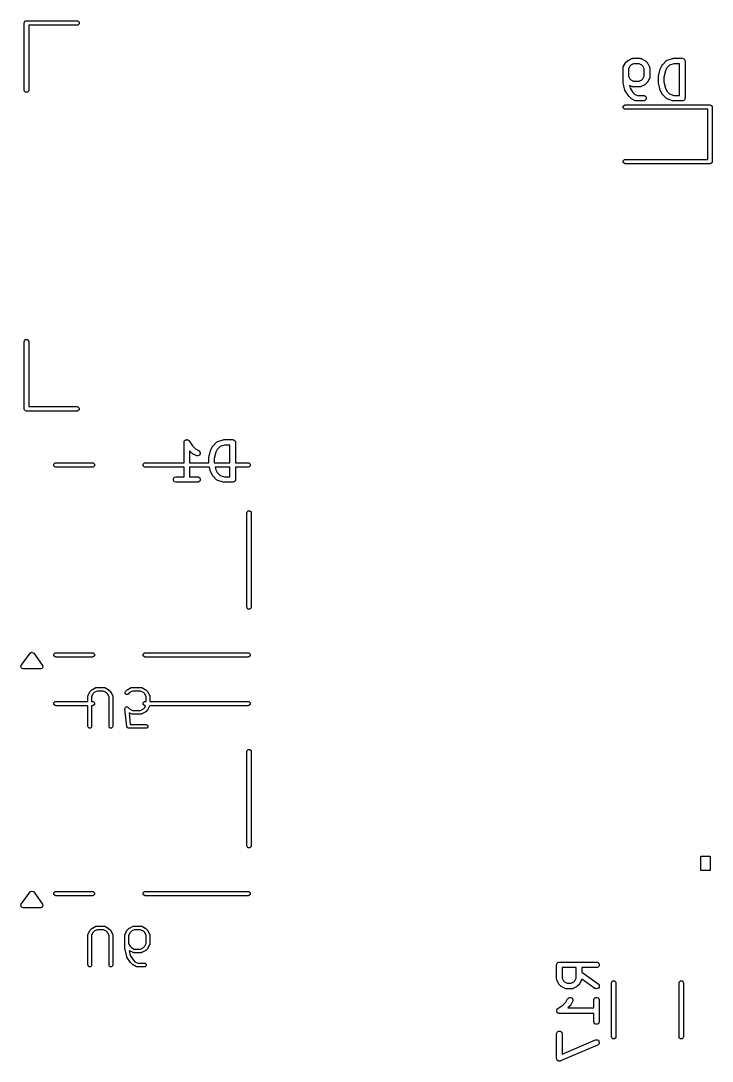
# Model space of a CAD drawing. Extents: x 3.99 to 8.09, y -5.39 to -1.7.
# Drawn here: x 4.941 to 5.675, y -4.858 to -3.754 of the extents above; entities that cross this region are included whole.
import ezdxf

# ---------------------------------------------------------------- set-up
doc = ezdxf.new("R2010")
doc.units = 0
doc.header["$MEASUREMENT"] = 0
doc.layers.add('BLACK', color=7, linetype='CONTINUOUS')

msp = doc.modelspace()

# ---------------------------------------------------------------- linework, layer by layer
at = {"layer": 'BLACK', "linetype": 'CONTINUOUS'}
for p, q in [((4.9447, -3.755), (4.9459, -3.7537)), ((4.9459, -3.7537), (4.9469, -3.7535)), ((4.9469, -3.7535), (5.0006, -3.7535)), ((5.0006, -3.7535), (5.0015, -3.7537)), ((5.0015, -3.7537), (5.0028, -3.755)), ((4.9445, -3.7559), (4.9447, -3.755)), ((4.9445, -3.8272), (4.9445, -3.7559)), ((5.0006, -3.7583), (4.9492, -3.7583)), ((4.9492, -3.7583), (4.9492, -3.8272)), ((5.0015, -3.7581), (5.0006, -3.7583)), ((5.0028, -3.7568), (5.0015, -3.7581)), ((5.0028, -3.755), (5.0028, -3.7568)), ((5.5828, -3.7981), (5.583, -3.7979)), ((5.583, -3.7979), (5.5849, -3.796)), ((5.5849, -3.796), (5.5851, -3.7959)), ((5.5851, -3.7959), (5.5852, -3.7958)), ((5.5852, -3.7958), (5.5853, -3.7957)), ((5.5853, -3.7957), (5.5854, -3.7956)), ((5.5853, -3.7957), (5.5853, -3.7957)), ((5.5854, -3.7956), (5.5857, -3.7955)), ((5.5857, -3.7955), (5.5894, -3.7936)), ((5.5894, -3.7936), (5.59, -3.7934)), ((5.59, -3.7934), (5.5901, -3.7934)), ((5.5901, -3.7934), (5.5902, -3.7934)), ((5.5902, -3.7934), (5.5907, -3.7933)), ((5.5907, -3.7933), (5.5982, -3.7933)), ((5.5982, -3.7933), (5.5988, -3.7934)), ((5.5988, -3.7934), (5.5989, -3.7934)), ((5.5989, -3.7934), (5.599, -3.7934)), ((5.599, -3.7934), (5.5996, -3.7936)), ((5.5996, -3.7936), (5.6033, -3.7955)), ((5.6033, -3.7955), (5.6036, -3.7956)), ((5.6036, -3.7956), (5.6036, -3.7957)), ((5.6036, -3.7957), (5.6037, -3.7957)), ((5.6037, -3.7957), (5.6038, -3.7958)), ((5.6038, -3.7958), (5.6038, -3.7959)), ((5.6038, -3.7959), (5.6041, -3.796)), ((5.6041, -3.796), (5.6059, -3.7979)), ((5.6059, -3.7979), (5.6061, -3.7981)), ((5.6224, -3.7998), (5.6261, -3.796)), ((5.6261, -3.796), (5.6266, -3.7957)), ((5.6266, -3.7957), (5.6267, -3.7956)), ((5.6267, -3.7956), (5.6268, -3.7956)), ((5.6268, -3.7956), (5.6273, -3.7953)), ((5.6273, -3.7953), (5.6329, -3.7935)), ((5.6329, -3.7935), (5.6332, -3.7934)), ((5.6332, -3.7934), (5.6333, -3.7934)), ((5.6333, -3.7934), (5.6334, -3.7933)), ((5.6334, -3.7933), (5.6335, -3.7933)), ((5.6335, -3.7933), (5.6336, -3.7933)), ((5.6336, -3.7933), (5.6339, -3.7933)), ((5.6339, -3.7933), (5.6432, -3.7933)), ((5.6432, -3.7933), (5.6438, -3.7934)), ((5.6438, -3.7934), (5.6449, -3.7938)), ((5.6449, -3.7938), (5.6457, -3.7946)), ((5.6457, -3.7946), (5.6461, -3.7957)), ((5.6461, -3.7957), (5.6462, -3.7963)), ((5.6462, -3.7963), (5.6462, -3.8356)), ((5.5803, -3.8032), (5.5804, -3.8031)), ((5.5803, -3.8038), (5.5803, -3.8032)), ((5.5803, -3.8187), (5.5803, -3.8038)), ((5.5804, -3.803), (5.5806, -3.8024)), ((5.5804, -3.8031), (5.5804, -3.803)), ((5.5806, -3.8024), (5.5825, -3.7987)), ((5.5825, -3.7987), (5.5826, -3.7984)), ((5.5826, -3.7984), (5.5827, -3.7984)), ((5.5827, -3.7983), (5.5828, -3.7982)), ((5.5827, -3.7984), (5.5827, -3.7983)), ((5.5828, -3.7982), (5.5828, -3.7981)), ((5.5875, -3.8018), (5.5862, -3.8044)), ((5.5862, -3.8044), (5.5862, -3.8124)), ((5.5887, -3.8006), (5.5875, -3.8018)), ((5.5914, -3.7992), (5.5887, -3.8006)), ((5.5975, -3.7992), (5.5914, -3.7992)), ((5.6002, -3.8006), (5.5975, -3.7992)), ((5.6014, -3.8018), (5.6002, -3.8006)), ((5.6028, -3.8044), (5.6014, -3.8018)), ((5.6028, -3.8124), (5.6028, -3.8044)), ((5.6061, -3.7981), (5.6062, -3.7982)), ((5.6062, -3.7982), (5.6063, -3.7983)), ((5.6063, -3.7983), (5.6063, -3.7984)), ((5.6063, -3.7984), (5.6063, -3.7984)), ((5.6063, -3.7984), (5.6065, -3.7987)), ((5.6065, -3.7987), (5.6084, -3.8024)), ((5.6084, -3.8024), (5.6086, -3.803)), ((5.6086, -3.803), (5.6086, -3.8031)), ((5.6086, -3.8031), (5.6086, -3.8032)), ((5.6086, -3.8032), (5.6087, -3.8038)), ((5.6087, -3.8038), (5.6087, -3.8131)), ((5.6179, -3.8124), (5.6197, -3.8049)), ((5.6197, -3.8049), (5.6198, -3.8049)), ((5.6198, -3.8048), (5.6199, -3.8046)), ((5.6198, -3.8049), (5.6198, -3.8048)), ((5.6199, -3.8044), (5.62, -3.8043)), ((5.6199, -3.8046), (5.6199, -3.8044)), ((5.62, -3.8043), (5.6218, -3.8006)), ((5.62, -3.8043), (5.62, -3.8043)), ((5.6218, -3.8006), (5.622, -3.8003)), ((5.622, -3.8003), (5.622, -3.8002)), ((5.622, -3.8002), (5.6221, -3.8002)), ((5.6221, -3.8002), (5.6222, -3.8001)), ((5.6222, -3.8), (5.6224, -3.7998)), ((5.6222, -3.8001), (5.6222, -3.8)), ((5.6254, -3.8067), (5.6237, -3.8135)), ((5.6269, -3.8036), (5.6254, -3.8067)), ((5.6298, -3.8007), (5.6269, -3.8036)), ((5.6343, -3.7992), (5.6298, -3.8007)), ((5.6403, -3.7992), (5.6343, -3.7992)), ((5.6403, -3.8327), (5.6403, -3.7992)), ((5.5803, -3.8189), (5.5803, -3.8187)), ((5.5803, -3.8191), (5.5803, -3.8189)), ((5.5803, -3.8189), (5.5803, -3.8189)), ((5.5803, -3.8193), (5.5803, -3.8191)), ((5.5804, -3.8194), (5.5803, -3.8193)), ((5.5804, -3.8195), (5.5804, -3.8194)), ((5.5822, -3.827), (5.5804, -3.8195)), ((5.5862, -3.8124), (5.5875, -3.8151)), ((5.5875, -3.8151), (5.5887, -3.8163)), ((5.5887, -3.8163), (5.5914, -3.8177)), ((5.5914, -3.8177), (5.5975, -3.8177)), ((5.5975, -3.8177), (5.6002, -3.8163)), ((5.6002, -3.8163), (5.6014, -3.8151)), ((5.6014, -3.8151), (5.6028, -3.8124)), ((5.6059, -3.819), (5.6041, -3.8208)), ((5.6061, -3.8187), (5.6059, -3.819)), ((5.6062, -3.8187), (5.6061, -3.8187)), ((5.6063, -3.8186), (5.6062, -3.8187)), ((5.6065, -3.8182), (5.6063, -3.8184)), ((5.6063, -3.8184), (5.6063, -3.8185)), ((5.6063, -3.8185), (5.6063, -3.8186)), ((5.6084, -3.8144), (5.6065, -3.8182)), ((5.6086, -3.8139), (5.6084, -3.8144)), ((5.6087, -3.8131), (5.6086, -3.8137)), ((5.6086, -3.8137), (5.6086, -3.8138)), ((5.6086, -3.8138), (5.6086, -3.8139)), ((5.6178, -3.8128), (5.6178, -3.8125)), ((5.6178, -3.8125), (5.6179, -3.8125)), ((5.6178, -3.813), (5.6178, -3.8128)), ((5.6178, -3.8131), (5.6178, -3.813)), ((5.6178, -3.813), (5.6178, -3.813)), ((5.6178, -3.8187), (5.6178, -3.8131)), ((5.6178, -3.8189), (5.6178, -3.8187)), ((5.6178, -3.8191), (5.6178, -3.8189)), ((5.6178, -3.8189), (5.6178, -3.8189)), ((5.6178, -3.8193), (5.6178, -3.8191)), ((5.6179, -3.8194), (5.6178, -3.8193)), ((5.6179, -3.8125), (5.6179, -3.8124)), ((5.6179, -3.8195), (5.6179, -3.8194)), ((5.6197, -3.827), (5.6179, -3.8195)), ((5.6237, -3.8135), (5.6237, -3.8184)), ((5.6237, -3.8184), (5.6254, -3.8252)), ((4.9447, -3.8281), (4.9445, -3.8272)), ((4.9459, -3.8293), (4.9447, -3.8281)), ((4.9478, -3.8293), (4.9459, -3.8293)), ((4.949, -3.8281), (4.9478, -3.8293)), ((4.9492, -3.8272), (4.949, -3.8281)), ((5.5824, -3.8273), (5.5822, -3.827)), ((5.5824, -3.8274), (5.5824, -3.8273)), ((5.5824, -3.8275), (5.5824, -3.8274)), ((5.5824, -3.8274), (5.5824, -3.8274)), ((5.5825, -3.8276), (5.5824, -3.8275)), ((5.5827, -3.8279), (5.5825, -3.8276)), ((5.5864, -3.8335), (5.5827, -3.8279)), ((5.5894, -3.8233), (5.5871, -3.8221)), ((5.5871, -3.8221), (5.5879, -3.825)), ((5.5879, -3.825), (5.5912, -3.83)), ((5.59, -3.8235), (5.5894, -3.8233)), ((5.5901, -3.8235), (5.59, -3.8235)), ((5.5902, -3.8235), (5.5901, -3.8235)), ((5.5907, -3.8236), (5.5902, -3.8235)), ((5.5982, -3.8236), (5.5907, -3.8236)), ((5.5912, -3.83), (5.5925, -3.8313)), ((5.5988, -3.8235), (5.5982, -3.8236)), ((5.5989, -3.8235), (5.5988, -3.8235)), ((5.599, -3.8235), (5.5989, -3.8235)), ((5.5996, -3.8233), (5.599, -3.8235)), ((5.6033, -3.8214), (5.5996, -3.8233)), ((5.6036, -3.8212), (5.6033, -3.8214)), ((5.6037, -3.8211), (5.6036, -3.8212)), ((5.6036, -3.8212), (5.6036, -3.8212)), ((5.6038, -3.8211), (5.6037, -3.8211)), ((5.6041, -3.8208), (5.6038, -3.821)), ((5.6038, -3.821), (5.6038, -3.8211)), ((5.6198, -3.827), (5.6197, -3.827)), ((5.6199, -3.8273), (5.6198, -3.827)), ((5.6198, -3.827), (5.6198, -3.827)), ((5.6199, -3.8275), (5.6199, -3.8273)), ((5.62, -3.8275), (5.6199, -3.8275)), ((5.62, -3.8276), (5.62, -3.8275)), ((5.6218, -3.8313), (5.62, -3.8276)), ((5.6254, -3.8252), (5.6269, -3.8282)), ((5.6269, -3.8282), (5.6298, -3.8312)), ((5.5866, -3.8337), (5.5864, -3.8335)), ((5.5864, -3.8335), (5.5864, -3.8335)), ((5.5864, -3.8335), (5.5864, -3.8335)), ((5.5868, -3.834), (5.5866, -3.8337)), ((5.5887, -3.8358), (5.5868, -3.834)), ((5.5868, -3.834), (5.5868, -3.834)), ((5.5868, -3.834), (5.5868, -3.834)), ((5.5889, -3.836), (5.5887, -3.8358)), ((5.5889, -3.8361), (5.5889, -3.836)), ((5.589, -3.8361), (5.5889, -3.8361)), ((5.5891, -3.8362), (5.589, -3.8361)), ((5.5892, -3.8362), (5.5891, -3.8362)), ((5.5894, -3.8364), (5.5892, -3.8362)), ((5.5932, -3.8383), (5.5894, -3.8364)), ((5.5925, -3.8313), (5.5952, -3.8327)), ((5.5937, -3.8385), (5.5932, -3.8383)), ((5.5938, -3.8385), (5.5937, -3.8385)), ((5.5939, -3.8385), (5.5938, -3.8385)), ((5.5945, -3.8386), (5.5939, -3.8385)), ((5.602, -3.8386), (5.5945, -3.8386)), ((5.5952, -3.8327), (5.602, -3.8327)), ((5.602, -3.8327), (5.6026, -3.8327)), ((5.6026, -3.8385), (5.602, -3.8386)), ((5.6026, -3.8327), (5.6036, -3.8332)), ((5.6036, -3.8381), (5.6026, -3.8385)), ((5.6036, -3.8332), (5.6044, -3.834)), ((5.6044, -3.8373), (5.6036, -3.8381)), ((5.6044, -3.834), (5.6049, -3.835)), ((5.6049, -3.8362), (5.6044, -3.8373)), ((5.6049, -3.835), (5.6049, -3.8362)), ((5.622, -3.8316), (5.6218, -3.8313)), ((5.6221, -3.8317), (5.622, -3.8316)), ((5.622, -3.8316), (5.622, -3.8316)), ((5.6222, -3.8318), (5.6221, -3.8317)), ((5.6222, -3.8319), (5.6222, -3.8318)), ((5.6224, -3.8321), (5.6222, -3.8319)), ((5.6261, -3.8358), (5.6224, -3.8321)), ((5.6266, -3.8362), (5.6261, -3.8358)), ((5.6267, -3.8362), (5.6266, -3.8362)), ((5.6268, -3.8363), (5.6267, -3.8362)), ((5.6273, -3.8365), (5.6268, -3.8363)), ((5.6329, -3.8384), (5.6273, -3.8365)), ((5.6298, -3.8312), (5.6343, -3.8327)), ((5.6332, -3.8385), (5.6329, -3.8384)), ((5.6333, -3.8385), (5.6332, -3.8385)), ((5.6334, -3.8385), (5.6333, -3.8385)), ((5.6335, -3.8386), (5.6334, -3.8385)), ((5.6336, -3.8385), (5.6335, -3.8386)), ((5.6339, -3.8386), (5.6336, -3.8385)), ((5.6432, -3.8386), (5.6339, -3.8386)), ((5.6343, -3.8327), (5.6403, -3.8327)), ((5.6438, -3.8385), (5.6432, -3.8386)), ((5.6449, -3.8381), (5.6438, -3.8385)), ((5.6457, -3.8373), (5.6449, -3.8381)), ((5.6461, -3.8362), (5.6457, -3.8373)), ((5.6462, -3.8356), (5.6461, -3.8362)), ((5.5805, -3.8442), (5.5818, -3.8429)), ((5.5805, -3.846), (5.5805, -3.8442)), ((5.5818, -3.8473), (5.5805, -3.846)), ((5.5818, -3.8429), (5.5827, -3.8427)), ((5.5827, -3.8474), (5.5818, -3.8473)), ((5.5827, -3.8427), (5.6726, -3.8427)), ((5.6703, -3.8474), (5.5827, -3.8474)), ((5.6703, -3.9006), (5.6703, -3.8474)), ((5.6726, -3.8427), (5.6735, -3.8429)), ((5.6735, -3.8429), (5.6748, -3.8442)), ((5.6748, -3.8442), (5.675, -3.8451)), ((5.675, -3.8451), (5.675, -3.903)), ((5.5805, -3.902), (5.5818, -3.9008)), ((5.5805, -3.9039), (5.5805, -3.902)), ((5.5818, -3.9051), (5.5805, -3.9039)), ((5.5818, -3.9008), (5.5827, -3.9006)), ((5.5827, -3.9053), (5.5818, -3.9051)), ((5.5827, -3.9006), (5.6703, -3.9006)), ((5.6726, -3.9053), (5.5827, -3.9053)), ((5.6735, -3.9051), (5.6726, -3.9053)), ((5.6748, -3.9039), (5.6735, -3.9051)), ((5.675, -3.903), (5.6748, -3.9039)), ((4.9445, -4.0941), (4.9447, -4.0932)), ((4.9445, -4.1654), (4.9445, -4.0941)), ((4.9447, -4.0932), (4.9459, -4.0919)), ((4.9459, -4.0919), (4.9478, -4.0919)), ((4.9478, -4.0919), (4.949, -4.0932)), ((4.949, -4.0932), (4.9492, -4.0941)), ((4.9492, -4.0941), (4.9492, -4.163)), ((4.9447, -4.1663), (4.9445, -4.1654)), ((4.9459, -4.1675), (4.9447, -4.1663)), ((4.9469, -4.1677), (4.9459, -4.1675)), ((5.0006, -4.1677), (4.9469, -4.1677)), ((4.9492, -4.163), (5.0006, -4.163)), ((5.0006, -4.163), (5.0015, -4.1632)), ((5.0015, -4.1675), (5.0006, -4.1677)), ((5.0015, -4.1632), (5.0028, -4.1645)), ((5.0028, -4.1663), (5.0015, -4.1675)), ((5.0028, -4.1645), (5.0028, -4.1663)), ((5.1142, -4.2004), (5.1143, -4.2001)), ((5.1142, -4.201), (5.1142, -4.2004)), ((5.1142, -4.2225), (5.1142, -4.201)), ((5.1142, -4.201), (5.1142, -4.201)), ((5.1142, -4.201), (5.1142, -4.201)), ((5.1142, -4.201), (5.1142, -4.201)), ((5.1143, -4.2001), (5.1144, -4.1998)), ((5.1144, -4.1998), (5.1146, -4.1996)), ((5.1146, -4.1996), (5.1147, -4.1993)), ((5.1147, -4.1993), (5.1149, -4.1991)), ((5.1149, -4.1991), (5.115, -4.1989)), ((5.115, -4.1989), (5.1153, -4.1987)), ((5.1153, -4.1987), (5.1155, -4.1985)), ((5.1155, -4.1985), (5.1158, -4.1984)), ((5.1158, -4.1984), (5.116, -4.1982)), ((5.116, -4.1982), (5.1163, -4.1982)), ((5.1163, -4.1982), (5.1165, -4.1981)), ((5.1165, -4.1981), (5.1168, -4.1981)), ((5.1168, -4.1981), (5.1171, -4.198)), ((5.1171, -4.198), (5.1174, -4.1981)), ((5.1174, -4.1981), (5.1177, -4.1981)), ((5.1177, -4.1981), (5.118, -4.1982)), ((5.118, -4.1982), (5.1183, -4.1983)), ((5.1183, -4.1983), (5.1185, -4.1984)), ((5.1185, -4.1984), (5.1188, -4.1985)), ((5.1188, -4.1985), (5.119, -4.1987)), ((5.119, -4.1987), (5.1192, -4.1989)), ((5.1192, -4.1989), (5.1196, -4.1993)), ((5.1196, -4.1993), (5.1196, -4.1993)), ((5.1196, -4.1993), (5.1196, -4.1993)), ((5.1196, -4.1993), (5.1196, -4.1993)), ((5.1196, -4.1993), (5.1232, -4.2047)), ((5.1232, -4.2047), (5.1264, -4.2079)), ((5.1426, -4.209), (5.1445, -4.2053)), ((5.1445, -4.2053), (5.1446, -4.205)), ((5.1446, -4.205), (5.1447, -4.205)), ((5.1447, -4.2049), (5.1448, -4.2048)), ((5.1447, -4.205), (5.1447, -4.2049)), ((5.1448, -4.2047), (5.145, -4.2045)), ((5.1448, -4.2048), (5.1448, -4.2047)), ((5.145, -4.2045), (5.1488, -4.2008)), ((5.1488, -4.2008), (5.1492, -4.2004)), ((5.1492, -4.2004), (5.1493, -4.2004)), ((5.1493, -4.2004), (5.1494, -4.2003)), ((5.1494, -4.2003), (5.1499, -4.2001)), ((5.1525, -4.2054), (5.1495, -4.2084)), ((5.1499, -4.2001), (5.1556, -4.1982)), ((5.157, -4.2039), (5.1525, -4.2054)), ((5.1556, -4.1982), (5.1558, -4.1981)), ((5.1558, -4.1981), (5.1559, -4.1981)), ((5.1559, -4.1981), (5.156, -4.1981)), ((5.156, -4.1981), (5.1561, -4.198)), ((5.1561, -4.198), (5.1562, -4.1981)), ((5.1562, -4.1981), (5.1565, -4.198)), ((5.1565, -4.198), (5.1659, -4.198)), ((5.1629, -4.2039), (5.157, -4.2039)), ((5.1629, -4.2225), (5.1629, -4.2039)), ((5.1659, -4.198), (5.1664, -4.1981)), ((5.1664, -4.1981), (5.1675, -4.1985)), ((5.1675, -4.1985), (5.1683, -4.1993)), ((5.1683, -4.1993), (5.1688, -4.2004)), ((5.1688, -4.2004), (5.1688, -4.201)), ((5.1688, -4.201), (5.1688, -4.2225)), ((5.1225, -4.2124), (5.1201, -4.21)), ((5.1201, -4.21), (5.1201, -4.2225)), ((5.1228, -4.2126), (5.1225, -4.2124)), ((5.1228, -4.2127), (5.1228, -4.2126)), ((5.1229, -4.2127), (5.1228, -4.2127)), ((5.123, -4.2128), (5.1229, -4.2127)), ((5.1231, -4.2128), (5.123, -4.2128)), ((5.1233, -4.213), (5.1231, -4.2128)), ((5.1271, -4.2149), (5.1233, -4.213)), ((5.1264, -4.2079), (5.1297, -4.2096)), ((5.1276, -4.2151), (5.1271, -4.2149)), ((5.1287, -4.2152), (5.1276, -4.2151)), ((5.1298, -4.2148), (5.1287, -4.2152)), ((5.1297, -4.2096), (5.1302, -4.2099)), ((5.1307, -4.214), (5.1298, -4.2148)), ((5.1302, -4.2099), (5.1309, -4.2108)), ((5.1312, -4.213), (5.1307, -4.214)), ((5.1309, -4.2108), (5.1313, -4.2119)), ((5.1313, -4.2119), (5.1312, -4.213)), ((5.1404, -4.2177), (5.1405, -4.2175)), ((5.1405, -4.2171), (5.1424, -4.2096)), ((5.1405, -4.2172), (5.1405, -4.2171)), ((5.1405, -4.2173), (5.1405, -4.2172)), ((5.1405, -4.2175), (5.1405, -4.2173)), ((5.1424, -4.2096), (5.1425, -4.2093)), ((5.1424, -4.2096), (5.1424, -4.2096)), ((5.1424, -4.2096), (5.1424, -4.2096)), ((5.1425, -4.2093), (5.1426, -4.2091)), ((5.1426, -4.2091), (5.1426, -4.209)), ((5.1426, -4.2091), (5.1426, -4.2091)), ((5.148, -4.2114), (5.1463, -4.2182)), ((5.1495, -4.2084), (5.148, -4.2114)), ((4.9759, -4.224), (4.9772, -4.2227)), ((4.9759, -4.2258), (4.9759, -4.224)), ((4.9772, -4.2271), (4.9759, -4.2258)), ((4.9772, -4.2227), (4.9781, -4.2225)), ((4.9781, -4.2272), (4.9772, -4.2271)), ((4.9781, -4.2225), (5.0169, -4.2225)), ((5.0169, -4.2272), (4.9781, -4.2272)), ((5.0169, -4.2225), (5.0178, -4.2227)), ((5.0178, -4.2271), (5.0169, -4.2272)), ((5.0178, -4.2227), (5.0191, -4.224)), ((5.0191, -4.2258), (5.0178, -4.2271)), ((5.0191, -4.224), (5.0191, -4.2258)), ((5.0708, -4.224), (5.0721, -4.2227)), ((5.0708, -4.2258), (5.0708, -4.224)), ((5.0721, -4.2271), (5.0708, -4.2258)), ((5.0721, -4.2227), (5.073, -4.2225)), ((5.073, -4.2272), (5.0721, -4.2271)), ((5.073, -4.2225), (5.1142, -4.2225)), ((5.1142, -4.2272), (5.073, -4.2272)), ((5.1142, -4.2374), (5.1142, -4.2272)), ((5.1201, -4.2225), (5.1404, -4.2225)), ((5.1413, -4.2272), (5.1201, -4.2272)), ((5.1201, -4.2272), (5.1201, -4.2374)), ((5.1404, -4.2179), (5.1404, -4.2177)), ((5.1404, -4.2177), (5.1404, -4.2177)), ((5.1404, -4.2225), (5.1404, -4.2179)), ((5.1424, -4.2317), (5.1413, -4.2272)), ((5.1463, -4.2182), (5.1463, -4.2225)), ((5.1463, -4.2225), (5.1629, -4.2225)), ((5.1474, -4.2272), (5.148, -4.2299)), ((5.1629, -4.2272), (5.1474, -4.2272)), ((5.1629, -4.2374), (5.1629, -4.2272)), ((5.1688, -4.2225), (5.1821, -4.2225)), ((5.1821, -4.2272), (5.1688, -4.2272)), ((5.1688, -4.2272), (5.1688, -4.2403)), ((5.1821, -4.2225), (5.183, -4.2227)), ((5.183, -4.2271), (5.1821, -4.2272)), ((5.183, -4.2227), (5.1843, -4.224)), ((5.1843, -4.2258), (5.183, -4.2271)), ((5.1843, -4.224), (5.1843, -4.2258)), ((5.103, -4.2398), (5.1034, -4.2387)), ((5.1034, -4.2387), (5.1042, -4.2379)), ((5.1042, -4.2379), (5.1053, -4.2375)), ((5.1053, -4.2375), (5.1059, -4.2374)), ((5.1059, -4.2374), (5.1142, -4.2374)), ((5.1201, -4.2374), (5.1284, -4.2374)), ((5.1284, -4.2374), (5.129, -4.2375)), ((5.129, -4.2375), (5.13, -4.2379)), ((5.13, -4.2379), (5.1308, -4.2387)), ((5.1308, -4.2387), (5.1313, -4.2398)), ((5.1424, -4.2318), (5.1424, -4.2317)), ((5.1424, -4.2317), (5.1424, -4.2317)), ((5.1425, -4.232), (5.1424, -4.2318)), ((5.1426, -4.2322), (5.1425, -4.232)), ((5.1426, -4.2323), (5.1426, -4.2322)), ((5.1445, -4.236), (5.1426, -4.2323)), ((5.1426, -4.2323), (5.1426, -4.2323)), ((5.1446, -4.2363), (5.1445, -4.236)), ((5.1447, -4.2364), (5.1446, -4.2363)), ((5.1448, -4.2365), (5.1447, -4.2364)), ((5.1447, -4.2364), (5.1447, -4.2364)), ((5.1448, -4.2366), (5.1448, -4.2365)), ((5.145, -4.2368), (5.1448, -4.2366)), ((5.1488, -4.2406), (5.145, -4.2368)), ((5.148, -4.2299), (5.1495, -4.233)), ((5.1495, -4.233), (5.1525, -4.2359)), ((5.1525, -4.2359), (5.157, -4.2374)), ((5.157, -4.2374), (5.1629, -4.2374)), ((5.103, -4.2409), (5.103, -4.2398)), ((5.1034, -4.242), (5.103, -4.2409)), ((5.1042, -4.2428), (5.1034, -4.242)), ((5.1053, -4.2432), (5.1042, -4.2428)), ((5.1059, -4.2433), (5.1053, -4.2432)), ((5.1284, -4.2433), (5.1059, -4.2433)), ((5.129, -4.2432), (5.1284, -4.2433)), ((5.13, -4.2428), (5.129, -4.2432)), ((5.1308, -4.242), (5.13, -4.2428)), ((5.1313, -4.2409), (5.1308, -4.242)), ((5.1313, -4.2398), (5.1313, -4.2409)), ((5.1492, -4.2409), (5.1488, -4.2406)), ((5.1493, -4.241), (5.1492, -4.2409)), ((5.1494, -4.241), (5.1493, -4.241)), ((5.1499, -4.2413), (5.1494, -4.241)), ((5.1556, -4.2431), (5.1499, -4.2413)), ((5.1558, -4.2432), (5.1556, -4.2431)), ((5.1559, -4.2432), (5.1558, -4.2432)), ((5.156, -4.2433), (5.1559, -4.2432)), ((5.1561, -4.2433), (5.156, -4.2433)), ((5.1562, -4.2433), (5.1561, -4.2433)), ((5.1565, -4.2433), (5.1562, -4.2433)), ((5.1659, -4.2433), (5.1565, -4.2433)), ((5.1664, -4.2432), (5.1659, -4.2433)), ((5.1675, -4.2428), (5.1664, -4.2432)), ((5.1683, -4.242), (5.1675, -4.2428)), ((5.1688, -4.2409), (5.1683, -4.242)), ((5.1688, -4.2403), (5.1688, -4.2409)), ((5.1809, -4.2757), (5.1811, -4.2748)), ((5.1809, -4.3757), (5.1809, -4.2757)), ((5.1811, -4.2748), (5.1824, -4.2735)), ((5.1824, -4.2735), (5.1842, -4.2735)), ((5.1842, -4.2735), (5.1855, -4.2748)), ((5.1855, -4.2748), (5.1856, -4.2757)), ((5.1856, -4.2757), (5.1856, -4.3757)), ((5.1811, -4.3766), (5.1809, -4.3757)), ((5.1824, -4.3778), (5.1811, -4.3766)), ((5.1842, -4.3778), (5.1824, -4.3778)), ((5.1855, -4.3766), (5.1842, -4.3778)), ((5.1856, -4.3757), (5.1855, -4.3766)), ((4.9413, -4.4377), (4.9507, -4.4247)), ((4.9507, -4.4247), (4.9523, -4.4237)), ((4.9523, -4.4237), (4.954, -4.4241)), ((4.954, -4.4241), (4.9546, -4.4247)), ((4.9546, -4.4247), (4.964, -4.4377)), ((4.9759, -4.4255), (4.9772, -4.4243)), ((4.9759, -4.4274), (4.9759, -4.4255)), ((4.9772, -4.4243), (4.9781, -4.4241)), ((4.9781, -4.4241), (5.0169, -4.4241)), ((5.0169, -4.4241), (5.0178, -4.4243)), ((5.0178, -4.4243), (5.0191, -4.4255)), ((5.0191, -4.4255), (5.0191, -4.4274)), ((5.0708, -4.4255), (5.0721, -4.4243)), ((5.0708, -4.4274), (5.0708, -4.4255)), ((5.0721, -4.4243), (5.073, -4.4241)), ((5.073, -4.4241), (5.1821, -4.4241)), ((5.1821, -4.4241), (5.183, -4.4243)), ((5.183, -4.4243), (5.1843, -4.4255)), ((5.1843, -4.4255), (5.1843, -4.4274)), ((4.9408, -4.4391), (4.9413, -4.4377)), ((4.964, -4.4377), (4.9644, -4.4394)), ((4.9772, -4.4286), (4.9759, -4.4274)), ((4.9781, -4.4288), (4.9772, -4.4286)), ((5.0169, -4.4288), (4.9781, -4.4288)), ((5.0178, -4.4286), (5.0169, -4.4288)), ((5.0191, -4.4274), (5.0178, -4.4286)), ((5.0721, -4.4286), (5.0708, -4.4274)), ((5.073, -4.4288), (5.0721, -4.4286)), ((5.1821, -4.4288), (5.073, -4.4288)), ((5.183, -4.4286), (5.1821, -4.4288)), ((5.1843, -4.4274), (5.183, -4.4286)), ((4.9415, -4.4407), (4.9408, -4.4391)), ((4.9432, -4.4414), (4.9415, -4.4407)), ((4.9621, -4.4414), (4.9432, -4.4414)), ((4.9635, -4.441), (4.9621, -4.4414)), ((4.9644, -4.4394), (4.9635, -4.441)), ((5.012, -4.4703), (5.0121, -4.47)), ((5.012, -4.4704), (5.0121, -4.4703)), ((5.0121, -4.4703), (5.012, -4.4703)), ((5.012, -4.4758), (5.012, -4.4704)), ((5.0121, -4.47), (5.0122, -4.4696)), ((5.0122, -4.4695), (5.0141, -4.4658)), ((5.0122, -4.4696), (5.0122, -4.4695)), ((5.0122, -4.4696), (5.0122, -4.4696)), ((5.0141, -4.4658), (5.0143, -4.4655)), ((5.0143, -4.4655), (5.0145, -4.4653)), ((5.0145, -4.4653), (5.0164, -4.4634)), ((5.0175, -4.4678), (5.016, -4.4709)), ((5.016, -4.4709), (5.016, -4.4758)), ((5.0164, -4.4634), (5.0166, -4.4632)), ((5.0166, -4.4632), (5.0169, -4.463)), ((5.0169, -4.463), (5.0206, -4.4611)), ((5.0189, -4.4664), (5.0175, -4.4678)), ((5.022, -4.4649), (5.0189, -4.4664)), ((5.0206, -4.4611), (5.0207, -4.4611)), ((5.0207, -4.4611), (5.0208, -4.4611)), ((5.0208, -4.4611), (5.0211, -4.461)), ((5.0211, -4.461), (5.0214, -4.4609)), ((5.0214, -4.4609), (5.0214, -4.4609)), ((5.0214, -4.4609), (5.0215, -4.4609)), ((5.0215, -4.4609), (5.029, -4.4609)), ((5.0285, -4.4649), (5.022, -4.4649)), ((5.0316, -4.4664), (5.0285, -4.4649)), ((5.029, -4.4609), (5.0291, -4.4609)), ((5.0291, -4.4609), (5.0291, -4.4609)), ((5.0291, -4.4609), (5.0294, -4.461)), ((5.0294, -4.461), (5.0298, -4.4611)), ((5.0298, -4.4611), (5.0298, -4.4611)), ((5.0298, -4.4611), (5.0299, -4.4611)), ((5.0299, -4.4611), (5.0336, -4.463)), ((5.033, -4.4678), (5.0316, -4.4664)), ((5.0345, -4.4709), (5.033, -4.4678)), ((5.0336, -4.463), (5.0339, -4.4632)), ((5.0339, -4.4632), (5.0341, -4.4634)), ((5.0341, -4.4634), (5.036, -4.4653)), ((5.0345, -4.5023), (5.0345, -4.4709)), ((5.036, -4.4653), (5.0362, -4.4655)), ((5.0362, -4.4655), (5.0364, -4.4658)), ((5.0364, -4.4658), (5.0383, -4.4695)), ((5.0383, -4.4695), (5.0383, -4.4696)), ((5.0383, -4.4696), (5.0383, -4.4696)), ((5.0383, -4.4696), (5.0384, -4.47)), ((5.0384, -4.47), (5.0385, -4.4703)), ((5.0385, -4.4703), (5.0385, -4.4703)), ((5.0385, -4.4703), (5.0385, -4.4704)), ((5.0385, -4.4704), (5.0385, -4.5023)), ((5.0516, -4.4659), (5.052, -4.4653)), ((5.0516, -4.4674), (5.0516, -4.4659)), ((5.0526, -4.4685), (5.0516, -4.4674)), ((5.052, -4.4653), (5.0539, -4.4634)), ((5.0541, -4.4685), (5.0526, -4.4685)), ((5.0539, -4.4634), (5.0541, -4.4632)), ((5.0541, -4.4632), (5.0544, -4.463)), ((5.0548, -4.468), (5.0541, -4.4685)), ((5.0544, -4.463), (5.0581, -4.4611)), ((5.0564, -4.4664), (5.0548, -4.468)), ((5.0595, -4.4649), (5.0564, -4.4664)), ((5.0581, -4.4611), (5.0582, -4.4611)), ((5.0582, -4.4611), (5.0586, -4.461)), ((5.0582, -4.4611), (5.0582, -4.4611)), ((5.0586, -4.461), (5.0589, -4.4609)), ((5.0589, -4.4609), (5.0589, -4.4609)), ((5.0589, -4.4609), (5.059, -4.4609)), ((5.059, -4.4609), (5.0684, -4.4609)), ((5.0679, -4.4649), (5.0595, -4.4649)), ((5.071, -4.4664), (5.0679, -4.4649)), ((5.0684, -4.4609), (5.0685, -4.4609)), ((5.0685, -4.4609), (5.0685, -4.4609)), ((5.0685, -4.4609), (5.0688, -4.461)), ((5.0688, -4.461), (5.0691, -4.4611)), ((5.0691, -4.4611), (5.0692, -4.4611)), ((5.0692, -4.4611), (5.0693, -4.4611)), ((5.0693, -4.4611), (5.073, -4.463)), ((5.0724, -4.4678), (5.071, -4.4664)), ((5.0739, -4.4709), (5.0724, -4.4678)), ((5.073, -4.463), (5.0733, -4.4632)), ((5.0733, -4.4632), (5.0735, -4.4634)), ((5.0735, -4.4634), (5.0754, -4.4653)), ((5.0739, -4.4758), (5.0739, -4.4709)), ((5.0754, -4.4653), (5.0756, -4.4655)), ((5.0756, -4.4655), (5.0758, -4.4658)), ((5.0758, -4.4658), (5.0776, -4.4695)), ((5.0776, -4.4695), (5.0777, -4.4696)), ((5.0777, -4.4696), (5.0777, -4.4696)), ((5.0777, -4.4696), (5.0778, -4.47)), ((5.0778, -4.47), (5.0778, -4.4703)), ((5.0778, -4.4703), (5.0778, -4.4703)), ((5.0778, -4.4703), (5.0778, -4.4704)), ((5.0778, -4.4704), (5.0778, -4.4758)), ((4.9759, -4.4772), (4.9772, -4.476)), ((4.9759, -4.4791), (4.9759, -4.4772)), ((4.9772, -4.4803), (4.9759, -4.4791)), ((4.9772, -4.476), (4.9781, -4.4758)), ((4.9781, -4.4805), (4.9772, -4.4803)), ((4.9781, -4.4758), (5.012, -4.4758)), ((5.012, -4.4805), (4.9781, -4.4805)), ((5.012, -4.5023), (5.012, -4.4805)), ((5.016, -4.4758), (5.0169, -4.4758)), ((5.0169, -4.4805), (5.016, -4.4805)), ((5.016, -4.4805), (5.016, -4.5023)), ((5.0169, -4.4758), (5.0178, -4.476)), ((5.0178, -4.4803), (5.0169, -4.4805)), ((5.0178, -4.476), (5.0191, -4.4772)), ((5.0191, -4.4791), (5.0178, -4.4803)), ((5.0191, -4.4772), (5.0191, -4.4791)), ((5.0516, -4.4828), (5.052, -4.4823)), ((5.052, -4.4823), (5.0524, -4.4818)), ((5.0524, -4.4818), (5.0525, -4.4818)), ((5.0525, -4.4818), (5.0526, -4.4817)), ((5.0526, -4.4817), (5.0533, -4.4817)), ((5.0533, -4.4817), (5.0539, -4.4816)), ((5.0539, -4.4816), (5.054, -4.4817)), ((5.054, -4.4817), (5.0541, -4.4817)), ((5.0541, -4.4817), (5.0548, -4.4821)), ((5.0548, -4.4821), (5.0564, -4.4838)), ((5.0708, -4.4772), (5.0721, -4.476)), ((5.0708, -4.4791), (5.0708, -4.4772)), ((5.0721, -4.4803), (5.0708, -4.4791)), ((5.071, -4.4838), (5.0724, -4.4824)), ((5.0721, -4.476), (5.073, -4.4758)), ((5.073, -4.4805), (5.0721, -4.4803)), ((5.0724, -4.4824), (5.0733, -4.4805)), ((5.073, -4.4758), (5.0739, -4.4758)), ((5.0733, -4.4805), (5.073, -4.4805)), ((5.0776, -4.4807), (5.0758, -4.4844)), ((5.0777, -4.4806), (5.0776, -4.4807)), ((5.1821, -4.4805), (5.0777, -4.4805)), ((5.0777, -4.4805), (5.0777, -4.4805)), ((5.0777, -4.4805), (5.0777, -4.4806)), ((5.0778, -4.4758), (5.1821, -4.4758)), ((5.1821, -4.4758), (5.183, -4.476)), ((5.183, -4.4803), (5.1821, -4.4805)), ((5.183, -4.476), (5.1843, -4.4772)), ((5.1843, -4.4791), (5.183, -4.4803)), ((5.1843, -4.4772), (5.1843, -4.4791)), ((5.0514, -4.4837), (5.0515, -4.483)), ((5.0533, -4.5025), (5.0514, -4.4837)), ((5.0515, -4.483), (5.0516, -4.4829)), ((5.0516, -4.4829), (5.0516, -4.4828)), ((5.0581, -4.489), (5.0558, -4.4879)), ((5.0558, -4.4879), (5.057, -4.5003)), ((5.0564, -4.4838), (5.0595, -4.4853)), ((5.0582, -4.4891), (5.0581, -4.489)), ((5.0586, -4.4892), (5.0582, -4.4891)), ((5.0582, -4.4891), (5.0582, -4.4891)), ((5.0589, -4.4892), (5.0586, -4.4892)), ((5.059, -4.4892), (5.0589, -4.4892)), ((5.0589, -4.4892), (5.0589, -4.4892)), ((5.0684, -4.4892), (5.059, -4.4892)), ((5.0595, -4.4853), (5.0679, -4.4853)), ((5.0679, -4.4853), (5.071, -4.4838)), ((5.0685, -4.4892), (5.0684, -4.4892)), ((5.0688, -4.4892), (5.0685, -4.4892)), ((5.0685, -4.4892), (5.0685, -4.4892)), ((5.0691, -4.4891), (5.0688, -4.4892)), ((5.0692, -4.4891), (5.0691, -4.4891)), ((5.0693, -4.489), (5.0692, -4.4891)), ((5.073, -4.4872), (5.0693, -4.489)), ((5.0733, -4.487), (5.073, -4.4872)), ((5.0735, -4.4868), (5.0733, -4.487)), ((5.0754, -4.4849), (5.0735, -4.4868)), ((5.0756, -4.4847), (5.0754, -4.4849)), ((5.0758, -4.4844), (5.0756, -4.4847)), ((5.0122, -4.503), (5.012, -4.5023)), ((5.0133, -4.5041), (5.0122, -4.503)), ((5.0148, -4.5041), (5.0133, -4.5041)), ((5.0158, -4.503), (5.0148, -4.5041)), ((5.016, -4.5023), (5.0158, -4.503)), ((5.0347, -4.503), (5.0345, -4.5023)), ((5.0358, -4.5041), (5.0347, -4.503)), ((5.0373, -4.5041), (5.0358, -4.5041)), ((5.0383, -4.503), (5.0373, -4.5041)), ((5.0385, -4.5023), (5.0383, -4.503)), ((5.0534, -4.5029), (5.0533, -4.5025)), ((5.0534, -4.503), (5.0534, -4.5029)), ((5.0535, -4.5031), (5.0534, -4.503)), ((5.0535, -4.5032), (5.0535, -4.5031)), ((5.054, -4.5036), (5.0535, -4.5032)), ((5.0545, -4.5041), (5.054, -4.5036)), ((5.0546, -4.5041), (5.0545, -4.5041)), ((5.0547, -4.5042), (5.0546, -4.5041)), ((5.0548, -4.5041), (5.0547, -4.5042)), ((5.0553, -4.5042), (5.0548, -4.5041)), ((5.074, -4.5042), (5.0553, -4.5042)), ((5.057, -4.5003), (5.074, -4.5003)), ((5.074, -4.5003), (5.0748, -4.5005)), ((5.0748, -4.5041), (5.074, -4.5042)), ((5.0748, -4.5005), (5.0758, -4.5015)), ((5.0758, -4.503), (5.0748, -4.5041)), ((5.0758, -4.5015), (5.0758, -4.503)), ((5.1809, -4.5289), (5.1811, -4.528)), ((5.1809, -4.6289), (5.1809, -4.5289)), ((5.1811, -4.528), (5.1824, -4.5268)), ((5.1824, -4.5268), (5.1842, -4.5268)), ((5.1842, -4.5268), (5.1855, -4.528)), ((5.1855, -4.528), (5.1856, -4.5289)), ((5.1856, -4.5289), (5.1856, -4.6289)), ((5.1811, -4.6298), (5.1809, -4.6289)), ((5.1824, -4.6311), (5.1811, -4.6298)), ((5.1842, -4.6311), (5.1824, -4.6311)), ((5.1855, -4.6298), (5.1842, -4.6311)), ((5.1856, -4.6289), (5.1855, -4.6298)), ((5.6628, -4.6551), (5.6628, -4.6401)), ((5.6628, -4.6401), (5.6728, -4.6401)), ((5.6728, -4.6401), (5.6728, -4.6551)), ((5.6728, -4.6551), (5.6628, -4.6551)), ((4.9413, -4.6909), (4.9507, -4.6779)), ((4.9507, -4.6779), (4.9523, -4.677)), ((4.9523, -4.677), (4.954, -4.6774)), ((4.954, -4.6774), (4.9546, -4.6779)), ((4.9546, -4.6779), (4.964, -4.6909)), ((4.9759, -4.6788), (4.9772, -4.6775)), ((4.9759, -4.6806), (4.9759, -4.6788)), ((4.9772, -4.6819), (4.9759, -4.6806)), ((4.9772, -4.6775), (4.9781, -4.6774)), ((4.9781, -4.6774), (5.0169, -4.6774)), ((5.0169, -4.6774), (5.0178, -4.6775)), ((5.0178, -4.6775), (5.0191, -4.6788)), ((5.0191, -4.6806), (5.0178, -4.6819)), ((5.0191, -4.6788), (5.0191, -4.6806)), ((5.0708, -4.6788), (5.0721, -4.6775)), ((5.0708, -4.6806), (5.0708, -4.6788)), ((5.0721, -4.6819), (5.0708, -4.6806)), ((5.0721, -4.6775), (5.073, -4.6774)), ((5.073, -4.6774), (5.1821, -4.6774)), ((5.1821, -4.6774), (5.183, -4.6775)), ((5.183, -4.6775), (5.1843, -4.6788)), ((5.1843, -4.6806), (5.183, -4.6819)), ((5.1843, -4.6788), (5.1843, -4.6806)), ((4.9408, -4.6923), (4.9413, -4.6909)), ((4.964, -4.6909), (4.9644, -4.6927)), ((4.9781, -4.6821), (4.9772, -4.6819)), ((5.0169, -4.6821), (4.9781, -4.6821)), ((5.0178, -4.6819), (5.0169, -4.6821)), ((5.073, -4.6821), (5.0721, -4.6819)), ((5.1821, -4.6821), (5.073, -4.6821)), ((5.183, -4.6819), (5.1821, -4.6821)), ((4.9415, -4.694), (4.9408, -4.6923)), ((4.9432, -4.6947), (4.9415, -4.694)), ((4.9621, -4.6947), (4.9432, -4.6947)), ((4.9635, -4.6942), (4.9621, -4.6947)), ((4.9644, -4.6927), (4.9635, -4.6942)), ((5.0207, -4.7144), (5.0208, -4.7144)), ((5.0208, -4.7144), (5.0211, -4.7143)), ((5.0211, -4.7143), (5.0214, -4.7142)), ((5.0214, -4.7142), (5.0214, -4.7142)), ((5.0214, -4.7142), (5.0215, -4.7142)), ((5.0215, -4.7142), (5.029, -4.7142)), ((5.029, -4.7142), (5.0291, -4.7142)), ((5.0291, -4.7142), (5.0291, -4.7142)), ((5.0291, -4.7142), (5.0294, -4.7143)), ((5.0294, -4.7143), (5.0298, -4.7144)), ((5.0298, -4.7144), (5.0298, -4.7144)), ((5.0601, -4.7144), (5.0604, -4.7143)), ((5.0601, -4.7144), (5.0601, -4.7144)), ((5.0604, -4.7143), (5.0607, -4.7142)), ((5.0607, -4.7142), (5.0608, -4.7142)), ((5.0608, -4.7142), (5.0609, -4.7142)), ((5.0609, -4.7142), (5.0684, -4.7142)), ((5.0684, -4.7142), (5.0685, -4.7142)), ((5.0685, -4.7142), (5.0685, -4.7142)), ((5.0685, -4.7142), (5.0688, -4.7143)), ((5.0688, -4.7143), (5.0691, -4.7144)), ((5.0691, -4.7144), (5.0692, -4.7144)), ((5.012, -4.7235), (5.0121, -4.7232)), ((5.0121, -4.7236), (5.012, -4.7235)), ((5.012, -4.7237), (5.0121, -4.7236)), ((5.012, -4.7555), (5.012, -4.7237)), ((5.0121, -4.7232), (5.0122, -4.7229)), ((5.0122, -4.7228), (5.0141, -4.719)), ((5.0122, -4.7229), (5.0122, -4.7228)), ((5.0122, -4.7229), (5.0122, -4.7229)), ((5.0141, -4.719), (5.0143, -4.7188)), ((5.0143, -4.7188), (5.0145, -4.7185)), ((5.0145, -4.7185), (5.0164, -4.7167)), ((5.0175, -4.7211), (5.016, -4.7241)), ((5.016, -4.7241), (5.016, -4.7555)), ((5.0164, -4.7167), (5.0166, -4.7165)), ((5.0166, -4.7165), (5.0169, -4.7163)), ((5.0169, -4.7163), (5.0206, -4.7144)), ((5.0189, -4.7197), (5.0175, -4.7211)), ((5.022, -4.7181), (5.0189, -4.7197)), ((5.0206, -4.7144), (5.0207, -4.7144)), ((5.0285, -4.7181), (5.022, -4.7181)), ((5.0316, -4.7197), (5.0285, -4.7181)), ((5.0298, -4.7144), (5.0299, -4.7144)), ((5.0299, -4.7144), (5.0336, -4.7163)), ((5.033, -4.7211), (5.0316, -4.7197)), ((5.0345, -4.7241), (5.033, -4.7211)), ((5.0336, -4.7163), (5.0339, -4.7165)), ((5.0339, -4.7165), (5.0341, -4.7167)), ((5.0341, -4.7167), (5.036, -4.7185)), ((5.0345, -4.7555), (5.0345, -4.7241)), ((5.036, -4.7185), (5.0362, -4.7188)), ((5.0362, -4.7188), (5.0364, -4.719)), ((5.0364, -4.719), (5.0383, -4.7228)), ((5.0383, -4.7228), (5.0383, -4.7229)), ((5.0383, -4.7229), (5.0383, -4.7229)), ((5.0383, -4.7229), (5.0384, -4.7232)), ((5.0384, -4.7232), (5.0385, -4.7235)), ((5.0385, -4.7235), (5.0385, -4.7236)), ((5.0385, -4.7236), (5.0385, -4.7237)), ((5.0385, -4.7237), (5.0385, -4.7555)), ((5.0514, -4.7235), (5.0515, -4.7232)), ((5.0514, -4.7236), (5.0514, -4.7235)), ((5.0514, -4.7237), (5.0514, -4.7236)), ((5.0514, -4.7387), (5.0514, -4.7237)), ((5.0515, -4.7232), (5.0516, -4.7229)), ((5.0516, -4.7228), (5.0535, -4.719)), ((5.0516, -4.7229), (5.0516, -4.7228)), ((5.0516, -4.7229), (5.0516, -4.7229)), ((5.0535, -4.719), (5.0537, -4.7188)), ((5.0537, -4.7188), (5.0539, -4.7185)), ((5.0539, -4.7185), (5.0557, -4.7167)), ((5.0569, -4.7211), (5.0553, -4.7241)), ((5.0553, -4.7241), (5.0553, -4.7326)), ((5.0557, -4.7167), (5.056, -4.7165)), ((5.056, -4.7165), (5.0562, -4.7163)), ((5.0562, -4.7163), (5.06, -4.7144)), ((5.0583, -4.7197), (5.0569, -4.7211)), ((5.0613, -4.7181), (5.0583, -4.7197)), ((5.06, -4.7144), (5.0601, -4.7144)), ((5.0679, -4.7181), (5.0613, -4.7181)), ((5.071, -4.7197), (5.0679, -4.7181)), ((5.0692, -4.7144), (5.0693, -4.7144)), ((5.0693, -4.7144), (5.073, -4.7163)), ((5.0724, -4.7211), (5.071, -4.7197)), ((5.0739, -4.7241), (5.0724, -4.7211)), ((5.073, -4.7163), (5.0733, -4.7165)), ((5.0733, -4.7165), (5.0735, -4.7167)), ((5.0735, -4.7167), (5.0754, -4.7185)), ((5.0739, -4.7326), (5.0739, -4.7241)), ((5.0754, -4.7185), (5.0756, -4.7188)), ((5.0756, -4.7188), (5.0758, -4.719)), ((5.0758, -4.719), (5.0776, -4.7228)), ((5.0776, -4.7228), (5.0777, -4.7229)), ((5.0777, -4.7229), (5.0777, -4.7229)), ((5.0777, -4.7229), (5.0778, -4.7232)), ((5.0778, -4.7232), (5.0778, -4.7235)), ((5.0778, -4.7235), (5.0778, -4.7236)), ((5.0778, -4.7236), (5.0778, -4.7237)), ((5.0778, -4.7237), (5.0778, -4.733)), ((5.0553, -4.7326), (5.0569, -4.7356)), ((5.0569, -4.7356), (5.0583, -4.7371)), ((5.071, -4.7371), (5.0724, -4.7356)), ((5.0724, -4.7356), (5.0739, -4.7326)), ((5.0776, -4.7339), (5.0758, -4.7377)), ((5.0777, -4.7338), (5.0776, -4.7339)), ((5.0778, -4.7335), (5.0777, -4.7338)), ((5.0777, -4.7338), (5.0777, -4.7338)), ((5.0778, -4.733), (5.0778, -4.7331)), ((5.0778, -4.7331), (5.0778, -4.7332)), ((5.0778, -4.7332), (5.0778, -4.7335)), ((5.0515, -4.7389), (5.0514, -4.7387)), ((5.0515, -4.7391), (5.0515, -4.7389)), ((5.0533, -4.7466), (5.0515, -4.7391)), ((5.0535, -4.7469), (5.0533, -4.7466)), ((5.0536, -4.7473), (5.0535, -4.7469)), ((5.0574, -4.7529), (5.0536, -4.7473)), ((5.056, -4.7402), (5.0558, -4.7401)), ((5.0558, -4.7401), (5.0571, -4.7454)), ((5.0562, -4.7404), (5.056, -4.7402)), ((5.06, -4.7423), (5.0562, -4.7404)), ((5.0571, -4.7454), (5.0605, -4.7505)), ((5.0583, -4.7371), (5.0613, -4.7386)), ((5.0601, -4.7423), (5.06, -4.7423)), ((5.0601, -4.7424), (5.0601, -4.7423)), ((5.0604, -4.7424), (5.0601, -4.7424)), ((5.0607, -4.7425), (5.0604, -4.7424)), ((5.0608, -4.7425), (5.0607, -4.7425)), ((5.0609, -4.7425), (5.0608, -4.7425)), ((5.0684, -4.7425), (5.0609, -4.7425)), ((5.0613, -4.7386), (5.0679, -4.7386)), ((5.0679, -4.7386), (5.071, -4.7371)), ((5.0685, -4.7425), (5.0684, -4.7425)), ((5.0688, -4.7424), (5.0685, -4.7425)), ((5.0685, -4.7425), (5.0685, -4.7425)), ((5.0691, -4.7424), (5.0688, -4.7424)), ((5.0692, -4.7423), (5.0691, -4.7424)), ((5.0693, -4.7423), (5.0692, -4.7423)), ((5.073, -4.7404), (5.0693, -4.7423)), ((5.0733, -4.7402), (5.073, -4.7404)), ((5.0735, -4.7401), (5.0733, -4.7402)), ((5.0754, -4.7382), (5.0735, -4.7401)), ((5.0756, -4.7379), (5.0754, -4.7382)), ((5.0758, -4.7377), (5.0756, -4.7379)), ((5.0122, -4.7563), (5.012, -4.7555)), ((5.0133, -4.7574), (5.0122, -4.7563)), ((5.0148, -4.7574), (5.0133, -4.7574)), ((5.0158, -4.7563), (5.0148, -4.7574)), ((5.016, -4.7555), (5.0158, -4.7563)), ((5.0347, -4.7563), (5.0345, -4.7555)), ((5.0358, -4.7574), (5.0347, -4.7563)), ((5.0373, -4.7574), (5.0358, -4.7574)), ((5.0383, -4.7563), (5.0373, -4.7574)), ((5.0385, -4.7555), (5.0383, -4.7563)), ((5.0575, -4.753), (5.0574, -4.7529)), ((5.0576, -4.7532), (5.0575, -4.753)), ((5.0595, -4.7551), (5.0576, -4.7532)), ((5.0597, -4.7552), (5.0595, -4.7551)), ((5.06, -4.7554), (5.0597, -4.7552)), ((5.0637, -4.7573), (5.06, -4.7554)), ((5.0605, -4.7505), (5.062, -4.752)), ((5.062, -4.752), (5.0651, -4.7536)), ((5.0638, -4.7573), (5.0637, -4.7573)), ((5.0639, -4.7574), (5.0638, -4.7573)), ((5.0642, -4.7574), (5.0639, -4.7574)), ((5.0645, -4.7575), (5.0642, -4.7574)), ((5.0646, -4.7575), (5.0645, -4.7575)), ((5.0645, -4.7575), (5.0645, -4.7575)), ((5.0721, -4.7575), (5.0646, -4.7575)), ((5.0651, -4.7536), (5.0721, -4.7536)), ((5.0721, -4.7536), (5.0729, -4.7537)), ((5.0729, -4.7574), (5.0721, -4.7575)), ((5.0729, -4.7537), (5.0739, -4.7548)), ((5.0739, -4.7563), (5.0729, -4.7574)), ((5.0739, -4.7548), (5.0739, -4.7563)), ((5.5098, -4.7553), (5.5099, -4.7548)), ((5.5098, -4.7703), (5.5098, -4.7553)), ((5.5099, -4.7548), (5.5103, -4.7537)), ((5.5103, -4.7537), (5.5111, -4.7529)), ((5.5111, -4.7529), (5.5122, -4.7524)), ((5.5122, -4.7524), (5.5128, -4.7524)), ((5.5128, -4.7524), (5.5522, -4.7524)), ((5.5305, -4.7583), (5.5157, -4.7583)), ((5.5157, -4.7583), (5.5157, -4.7696)), ((5.5305, -4.7696), (5.5305, -4.7583)), ((5.5522, -4.7583), (5.5364, -4.7583)), ((5.5364, -4.7583), (5.5364, -4.7632)), ((5.5522, -4.7524), (5.5527, -4.7524)), ((5.5527, -4.7582), (5.5522, -4.7583)), ((5.5527, -4.7524), (5.5538, -4.7529)), ((5.5538, -4.7578), (5.5527, -4.7582)), ((5.5538, -4.7529), (5.5546, -4.7537)), ((5.5546, -4.757), (5.5538, -4.7578)), ((5.5546, -4.7537), (5.5551, -4.7548)), ((5.5551, -4.7559), (5.5546, -4.757)), ((5.5551, -4.7548), (5.5551, -4.7559)), ((5.5364, -4.7632), (5.5539, -4.7754)), ((5.5099, -4.7709), (5.5098, -4.7703)), ((5.5099, -4.771), (5.5099, -4.7709)), ((5.5099, -4.7711), (5.5099, -4.771)), ((5.5101, -4.7717), (5.5099, -4.7711)), ((5.512, -4.7754), (5.5101, -4.7717)), ((5.5122, -4.7757), (5.512, -4.7754)), ((5.5123, -4.7758), (5.5122, -4.7757)), ((5.5122, -4.7757), (5.5122, -4.7757)), ((5.5123, -4.7759), (5.5123, -4.7758)), ((5.5124, -4.776), (5.5123, -4.7759)), ((5.5126, -4.7762), (5.5124, -4.776)), ((5.5144, -4.7781), (5.5126, -4.7762)), ((5.5147, -4.7782), (5.5144, -4.7781)), ((5.5147, -4.7783), (5.5147, -4.7782)), ((5.5148, -4.7784), (5.5147, -4.7783)), ((5.5149, -4.7784), (5.5148, -4.7784)), ((5.515, -4.7785), (5.5149, -4.7784)), ((5.5152, -4.7786), (5.515, -4.7785)), ((5.519, -4.7805), (5.5152, -4.7786)), ((5.5157, -4.7696), (5.5171, -4.7723)), ((5.5171, -4.7723), (5.5183, -4.7735)), ((5.5183, -4.7735), (5.521, -4.7749)), ((5.5195, -4.7807), (5.519, -4.7805)), ((5.521, -4.7749), (5.5252, -4.7749)), ((5.5252, -4.7749), (5.5279, -4.7735)), ((5.5272, -4.7805), (5.5267, -4.7807)), ((5.531, -4.7786), (5.5272, -4.7805)), ((5.5279, -4.7735), (5.5291, -4.7723)), ((5.5291, -4.7723), (5.5305, -4.7696)), ((5.5312, -4.7785), (5.531, -4.7786)), ((5.5313, -4.7784), (5.5312, -4.7785)), ((5.5314, -4.7784), (5.5313, -4.7784)), ((5.5315, -4.7783), (5.5314, -4.7784)), ((5.5317, -4.7781), (5.5315, -4.7782)), ((5.5315, -4.7782), (5.5315, -4.7783)), ((5.5336, -4.7762), (5.5317, -4.7781)), ((5.5338, -4.776), (5.5336, -4.7762)), ((5.5339, -4.7759), (5.5338, -4.776)), ((5.534, -4.7757), (5.5339, -4.7758)), ((5.5339, -4.7758), (5.5339, -4.7759)), ((5.5342, -4.7754), (5.534, -4.7757)), ((5.534, -4.7757), (5.534, -4.7757)), ((5.5361, -4.7717), (5.5342, -4.7754)), ((5.5363, -4.7711), (5.5361, -4.7717)), ((5.5364, -4.7704), (5.5363, -4.7709)), ((5.5363, -4.7709), (5.5363, -4.771)), ((5.5363, -4.771), (5.5363, -4.7711)), ((5.5505, -4.7803), (5.5364, -4.7704)), ((5.551, -4.7805), (5.5505, -4.7803)), ((5.5521, -4.7808), (5.551, -4.7805)), ((5.5532, -4.7806), (5.5521, -4.7808)), ((5.5542, -4.78), (5.5532, -4.7806)), ((5.5539, -4.7754), (5.5543, -4.7758)), ((5.5549, -4.779), (5.5542, -4.78)), ((5.5543, -4.7758), (5.5549, -4.7768)), ((5.5549, -4.7768), (5.5551, -4.7779)), ((5.5551, -4.7779), (5.5549, -4.779)), ((5.5681, -4.7745), (5.5683, -4.7736)), ((5.5681, -4.8318), (5.5681, -4.7745)), ((5.5683, -4.7736), (5.5696, -4.7723)), ((5.5696, -4.7723), (5.5714, -4.7723)), ((5.5714, -4.7723), (5.5727, -4.7736)), ((5.5727, -4.7736), (5.5728, -4.7745)), ((5.5728, -4.7745), (5.5728, -4.8318)), ((5.6398, -4.7745), (5.6399, -4.7736)), ((5.6398, -4.8318), (5.6398, -4.7745)), ((5.6399, -4.7736), (5.6412, -4.7723)), ((5.6412, -4.7723), (5.643, -4.7723)), ((5.643, -4.7723), (5.6443, -4.7736)), ((5.6443, -4.7736), (5.6445, -4.7745)), ((5.6445, -4.7745), (5.6445, -4.8318)), ((5.5196, -4.7807), (5.5195, -4.7807)), ((5.5197, -4.7807), (5.5196, -4.7807)), ((5.5203, -4.7808), (5.5197, -4.7807)), ((5.5197, -4.7948), (5.5214, -4.7915)), ((5.5259, -4.7808), (5.5203, -4.7808)), ((5.5214, -4.7915), (5.5217, -4.791)), ((5.5217, -4.791), (5.5226, -4.7903)), ((5.5226, -4.7903), (5.5237, -4.7899)), ((5.5237, -4.7899), (5.5248, -4.79)), ((5.5248, -4.79), (5.5258, -4.7905)), ((5.5258, -4.7905), (5.5266, -4.7914)), ((5.5265, -4.7807), (5.5259, -4.7808)), ((5.5266, -4.7807), (5.5265, -4.7807)), ((5.5267, -4.7807), (5.5266, -4.7807)), ((5.5266, -4.7914), (5.527, -4.7925)), ((5.5493, -4.7923), (5.5497, -4.7912)), ((5.5497, -4.7912), (5.5505, -4.7904)), ((5.5505, -4.7904), (5.5516, -4.7899)), ((5.5516, -4.7899), (5.5527, -4.7899)), ((5.5527, -4.7899), (5.5538, -4.7904)), ((5.5538, -4.7904), (5.5546, -4.7912)), ((5.5546, -4.7912), (5.5551, -4.7923)), ((5.5102, -4.8027), (5.5103, -4.8024)), ((5.5103, -4.8024), (5.5105, -4.8022)), ((5.5105, -4.8022), (5.5107, -4.802)), ((5.5107, -4.802), (5.5111, -4.8016)), ((5.5111, -4.8016), (5.5111, -4.8016)), ((5.5111, -4.8016), (5.5111, -4.8016)), ((5.5111, -4.8016), (5.5112, -4.8016)), ((5.5112, -4.8016), (5.5165, -4.798)), ((5.5165, -4.798), (5.5197, -4.7948)), ((5.5242, -4.7987), (5.5218, -4.8011)), ((5.5218, -4.8011), (5.5492, -4.8011)), ((5.5244, -4.7984), (5.5242, -4.7987)), ((5.5245, -4.7984), (5.5244, -4.7984)), ((5.5246, -4.7983), (5.5245, -4.7984)), ((5.5248, -4.7979), (5.5246, -4.7982)), ((5.5246, -4.7982), (5.5246, -4.7982)), ((5.5246, -4.7982), (5.5246, -4.7983)), ((5.5267, -4.7942), (5.5248, -4.7979)), ((5.5269, -4.7936), (5.5267, -4.7942)), ((5.527, -4.7925), (5.5269, -4.7936)), ((5.5492, -4.7928), (5.5493, -4.7923)), ((5.5492, -4.8011), (5.5492, -4.7928)), ((5.5551, -4.7923), (5.5551, -4.7928)), ((5.5551, -4.7928), (5.5551, -4.8153)), ((5.5098, -4.8041), (5.5099, -4.8038)), ((5.5099, -4.8044), (5.5098, -4.8041)), ((5.5099, -4.8035), (5.51, -4.8032)), ((5.5099, -4.8038), (5.5099, -4.8035)), ((5.5099, -4.8047), (5.5099, -4.8044)), ((5.51, -4.8049), (5.5099, -4.8047)), ((5.51, -4.8032), (5.5101, -4.803)), ((5.5101, -4.8052), (5.51, -4.8049)), ((5.5101, -4.803), (5.5102, -4.8027)), ((5.5102, -4.8055), (5.5101, -4.8052)), ((5.5103, -4.8057), (5.5102, -4.8055)), ((5.5105, -4.8059), (5.5103, -4.8057)), ((5.5107, -4.8062), (5.5105, -4.8059)), ((5.5109, -4.8063), (5.5107, -4.8062)), ((5.5111, -4.8065), (5.5109, -4.8063)), ((5.5114, -4.8067), (5.5111, -4.8065)), ((5.5117, -4.8068), (5.5114, -4.8067)), ((5.5119, -4.8069), (5.5117, -4.8068)), ((5.5122, -4.807), (5.5119, -4.8069)), ((5.5128, -4.807), (5.5122, -4.807)), ((5.5492, -4.807), (5.5128, -4.807)), ((5.5128, -4.807), (5.5128, -4.807)), ((5.5128, -4.807), (5.5128, -4.807)), ((5.5128, -4.807), (5.5128, -4.807)), ((5.5492, -4.8153), (5.5492, -4.807)), ((5.5493, -4.8159), (5.5492, -4.8153)), ((5.5497, -4.817), (5.5493, -4.8159)), ((5.5505, -4.8178), (5.5497, -4.817)), ((5.5516, -4.8182), (5.5505, -4.8178)), ((5.5527, -4.8182), (5.5516, -4.8182)), ((5.5538, -4.8178), (5.5527, -4.8182)), ((5.5546, -4.817), (5.5538, -4.8178)), ((5.5551, -4.8159), (5.5546, -4.817)), ((5.5551, -4.8153), (5.5551, -4.8159)), ((5.5098, -4.8285), (5.5099, -4.8279)), ((5.5098, -4.8547), (5.5098, -4.8285)), ((5.5099, -4.8279), (5.5103, -4.8268)), ((5.5103, -4.8268), (5.5111, -4.826)), ((5.5111, -4.826), (5.5122, -4.8256)), ((5.5122, -4.8256), (5.5134, -4.8256)), ((5.5134, -4.8256), (5.5144, -4.826)), ((5.5144, -4.826), (5.5152, -4.8268)), ((5.5152, -4.8268), (5.5157, -4.8279)), ((5.5157, -4.8279), (5.5157, -4.8285)), ((5.5157, -4.8285), (5.5157, -4.8502)), ((5.5157, -4.8502), (5.551, -4.8351)), ((5.551, -4.8351), (5.5515, -4.8349)), ((5.5515, -4.8349), (5.5527, -4.8349)), ((5.5527, -4.8349), (5.5538, -4.8354)), ((5.5538, -4.8354), (5.5546, -4.8362)), ((5.5683, -4.8327), (5.5681, -4.8318)), ((5.5696, -4.834), (5.5683, -4.8327)), ((5.5714, -4.834), (5.5696, -4.834)), ((5.5727, -4.8327), (5.5714, -4.834)), ((5.5728, -4.8318), (5.5727, -4.8327)), ((5.6399, -4.8327), (5.6398, -4.8318)), ((5.6412, -4.834), (5.6399, -4.8327)), ((5.643, -4.834), (5.6412, -4.834)), ((5.6443, -4.8327), (5.643, -4.834)), ((5.6445, -4.8318), (5.6443, -4.8327)), ((5.5533, -4.8405), (5.514, -4.8574)), ((5.5538, -4.8403), (5.5533, -4.8405)), ((5.5546, -4.8394), (5.5538, -4.8403)), ((5.5546, -4.8362), (5.555, -4.8372)), ((5.5551, -4.8384), (5.5546, -4.8394)), ((5.555, -4.8372), (5.5551, -4.8384)), ((5.5099, -4.8553), (5.5098, -4.8547)), ((5.5101, -4.8558), (5.5099, -4.8553)), ((5.5099, -4.8553), (5.5099, -4.8553)), ((5.5099, -4.8553), (5.5099, -4.8553)), ((5.5103, -4.8563), (5.5101, -4.8558)), ((5.5103, -4.8564), (5.5103, -4.8563)), ((5.5104, -4.8564), (5.5103, -4.8564)), ((5.5108, -4.8568), (5.5104, -4.8564)), ((5.5111, -4.8572), (5.5108, -4.8568)), ((5.5112, -4.8572), (5.5111, -4.8572)), ((5.5117, -4.8574), (5.5112, -4.8572)), ((5.5112, -4.8572), (5.5112, -4.8572)), ((5.5122, -4.8576), (5.5117, -4.8574)), ((5.5128, -4.8576), (5.5122, -4.8576)), ((5.5122, -4.8576), (5.5122, -4.8576)), ((5.5122, -4.8576), (5.5122, -4.8576)), ((5.5134, -4.8576), (5.5128, -4.8576)), ((5.514, -4.8574), (5.5134, -4.8576)), ((5.5134, -4.8576), (5.5134, -4.8576)), ((5.5134, -4.8576), (5.5134, -4.8576))]:
    msp.add_line(p, q, dxfattribs=at)

doc.saveas('drawing.dxf')
